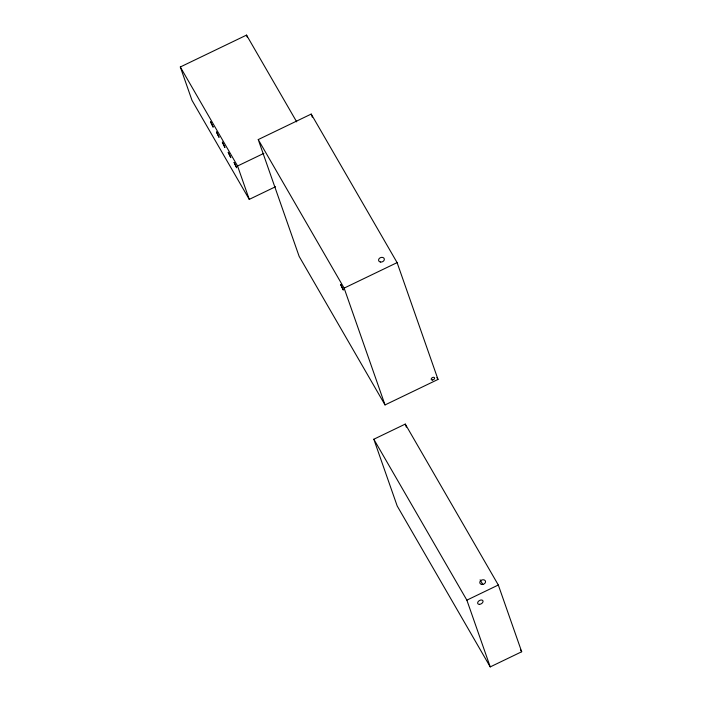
<?xml version="1.0" encoding="UTF-8"?>
<svg xmlns="http://www.w3.org/2000/svg" width="702" height="702" viewBox="0 0 702 702"><rect width="100%" height="100%" fill="white"/><g stroke="black" fill="none" stroke-linecap="round" stroke-linejoin="round"><path stroke-width="1.05" d="M275.553 186.723L249.254 199.377L191.997 100.351L180.309 66.98L246.534 35.1L296.7 121.867M258.239 139.575L311.214 114.075L397.104 262.618L438.013 379.431L385.029 404.931L299.149 256.388L258.239 139.575L344.129 288.118L385.029 404.931M249.254 199.377L237.566 166.005L263.864 153.352M344.129 288.118L397.104 262.618M373.815 439.233L405.273 424.087L498.315 585.012L521.691 651.754L490.233 666.9L397.192 505.975L373.815 439.233L466.865 600.157L490.233 666.9M466.865 600.157L498.315 585.012M436.916 377.536L438.013 379.431M480.098 579.817L482.836 584.547M520.594 649.868L521.691 651.754M180.309 66.98L237.566 166.005M311.214 114.075L312.302 117.181M405.273 424.087L406.353 427.167M246.534 35.1L247.236 37.118M210.618 121.885L213.189 127.185L210.644 121.858M216.488 132.037L219.059 137.338L216.497 132.02M222.358 142.181L224.93 147.481L222.385 142.155M228.229 152.334L230.8 157.634L228.255 152.308M234.099 162.487L236.671 167.787L234.126 162.46M340.707 284.573L343.208 289.891L340.707 284.573M380.387 262.013A2.948 2.273 -19.3 0 0 384.31 258.994A2.948 2.273 -19.3 0 0 379.659 258.125A2.948 2.273 -19.3 0 0 380.387 262.013M432.52 380.01A1.843 1.167 -30 0 0 434.529 377.79A1.843 1.167 -30 0 0 431.66 378.176A1.843 1.167 -30 0 0 432.52 380.01M481.607 584.406A2.948 2.273 -19.3 0 0 485.521 581.379A2.948 2.273 -19.3 0 0 480.879 580.519A2.948 2.273 -19.3 0 0 481.607 584.406M479.554 604.352A2.948 1.869 -30 0 0 482.985 600.903A2.948 1.869 -30 0 0 478.474 601.272A2.948 1.869 -30 0 0 479.554 604.352"/></g></svg>
